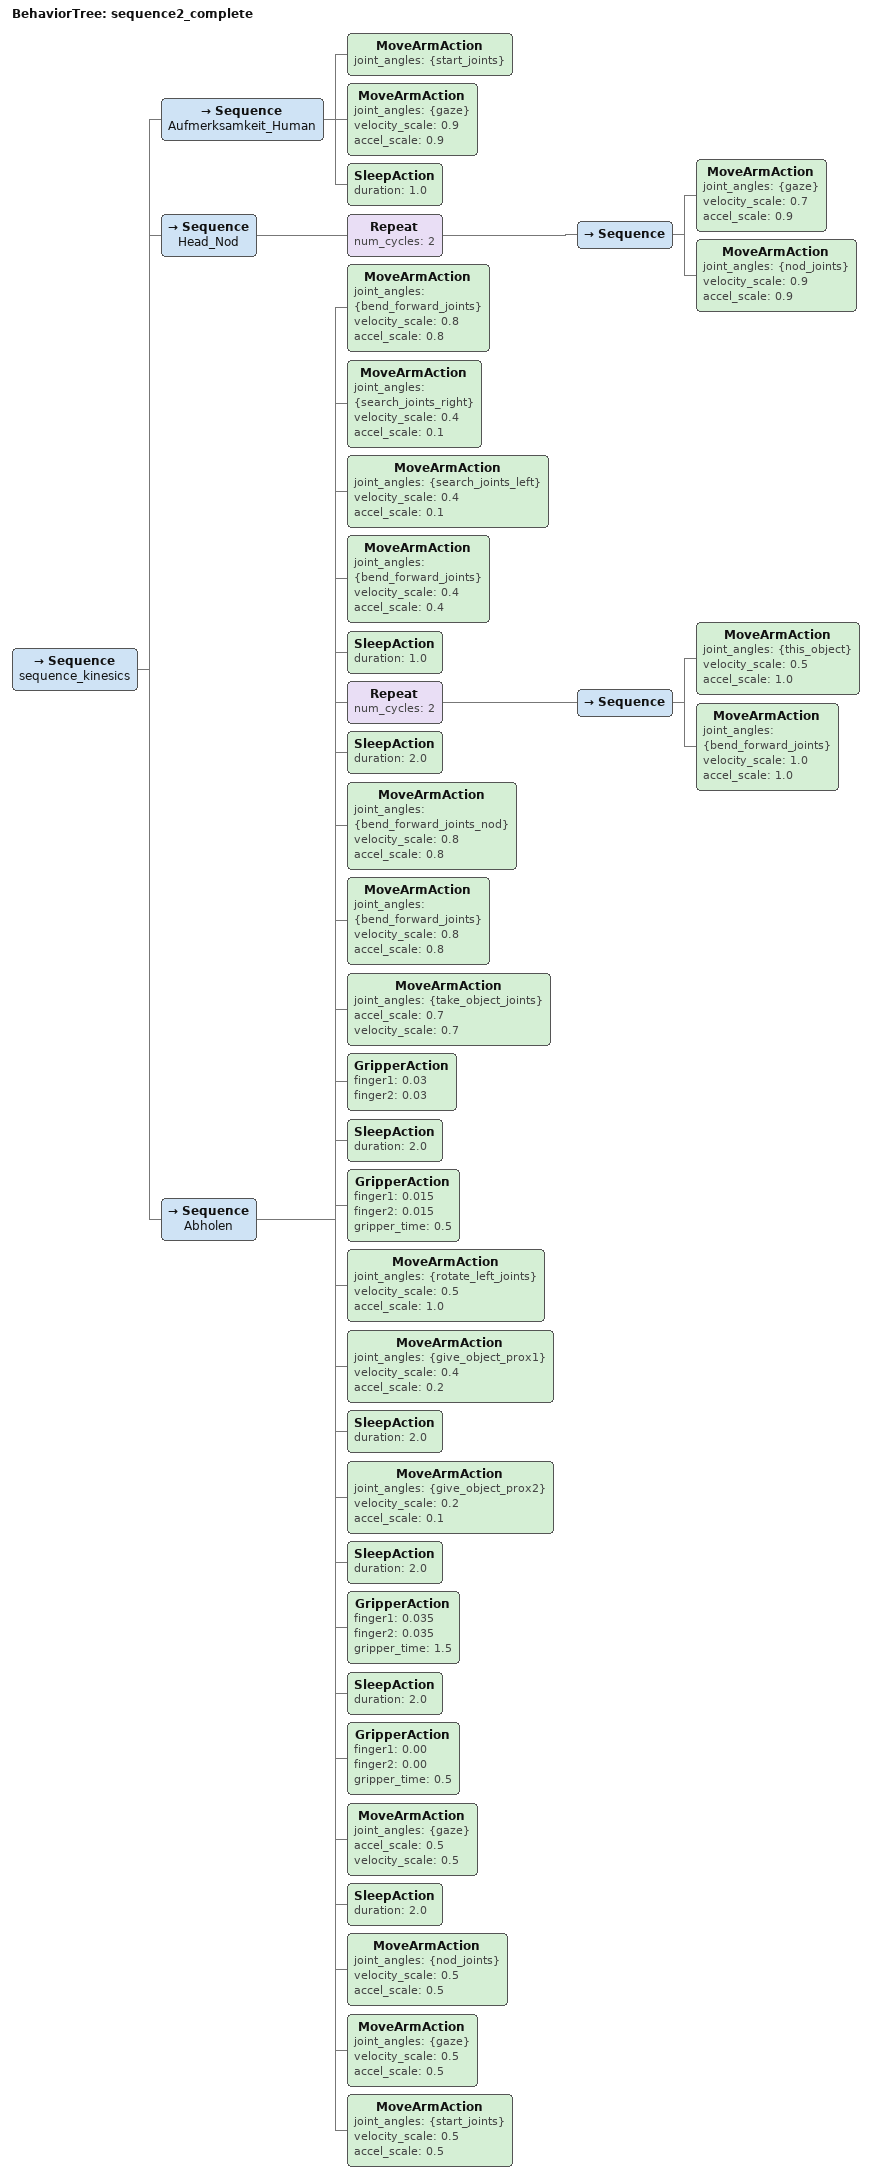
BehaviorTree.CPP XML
<root main_tree_to_execute="sequence2_complete">
  <BehaviorTree ID="sequence2_complete">
    <Sequence name="sequence_kinesics">
      <Sequence name="Aufmerksamkeit_Human">
        <MoveArmAction joint_angles="{start_joints}"/>
        <MoveArmAction joint_angles="{gaze}" velocity_scale="0.9" accel_scale="0.9"/>
        <SleepAction duration="1.0"/>  <!--Warte auf Aufgabenbeschreibung, Watching -->
      </Sequence>
      <!--Andere Gelenke für Nod , näher an "Ursprungsposition", Bewegungsradius verkleinert-->
      <Sequence name="Head_Nod">
        <Repeat num_cycles="2">
          <Sequence>
            <MoveArmAction joint_angles="{gaze}" velocity_scale="0.7" accel_scale="0.9"/>
            <MoveArmAction joint_angles="{nod_joints}" velocity_scale="0.9" accel_scale="0.9"/>
          </Sequence>
        </Repeat>
      </Sequence>
      <Sequence name="Abholen">
        <MoveArmAction joint_angles="{bend_forward_joints}" velocity_scale="0.8" accel_scale="0.8"/>
        <MoveArmAction joint_angles="{search_joints_right}" velocity_scale="0.4" accel_scale="0.1"/>
        <MoveArmAction joint_angles="{search_joints_left}" velocity_scale="0.4" accel_scale="0.1"/>
        <MoveArmAction joint_angles="{bend_forward_joints}" velocity_scale="0.4" accel_scale="0.4"/>
        <SleepAction duration="1.0"/>
        <Repeat num_cycles="2"> <!--This Object ? -->
          <Sequence>
            <MoveArmAction joint_angles="{this_object}" velocity_scale="0.5" accel_scale="1.0"/>
            <MoveArmAction joint_angles="{bend_forward_joints}" velocity_scale="1.0" accel_scale="1.0"/>
          </Sequence>
        </Repeat>
        <SleepAction duration="2.0"/>  <!-- Wait for responds -->
        <MoveArmAction joint_angles="{bend_forward_joints_nod}" velocity_scale="0.8" accel_scale="0.8"/>
        <MoveArmAction joint_angles="{bend_forward_joints}" velocity_scale="0.8" accel_scale="0.8"/>
        <MoveArmAction joint_angles="{take_object_joints}" accel_scale="0.7" velocity_scale="0.7"/>
        <GripperAction finger1="0.03" finger2="0.03"/>
        <SleepAction duration="2.0"/>  <!-- 2 Sekunden warten -->
        <GripperAction finger1="0.015" finger2="0.015" gripper_time="0.5"/> <!-- Objekt greifen -->
        <MoveArmAction joint_angles="{rotate_left_joints}" velocity_scale="0.5" accel_scale="1.0"/>
        <MoveArmAction joint_angles="{give_object_prox1}" velocity_scale="0.4" accel_scale="0.2"/>
        <SleepAction duration="2.0"/>  <!-- 2 Sekunden warten -->
        <MoveArmAction joint_angles="{give_object_prox2}" velocity_scale="0.2" accel_scale="0.1"/>
        <SleepAction duration="2.0"/>  <!-- 2 Sekunden warten -->
        <GripperAction finger1="0.035" finger2="0.035" gripper_time="1.5"/> <!-- Objekt loslassen -->
        <SleepAction duration="2.0"/>  <!-- 2 Sekunden warten -->
        <GripperAction finger1="0.00" finger2="0.00" gripper_time="0.5"/>
        <MoveArmAction joint_angles="{gaze}" accel_scale="0.5" velocity_scale="0.5"/>
        <SleepAction duration="2.0"/>  <!-- Warten Auf Rückmeldung/Befehl zum Ende Der Aktion -->
        <MoveArmAction joint_angles="{nod_joints}" velocity_scale="0.5" accel_scale="0.5"/>
        <MoveArmAction joint_angles="{gaze}" velocity_scale="0.5" accel_scale="0.5"/>
        <MoveArmAction joint_angles="{start_joints}" velocity_scale="0.5" accel_scale="0.5"/>
        </Sequence>
    </Sequence>
  </BehaviorTree>
</root>
